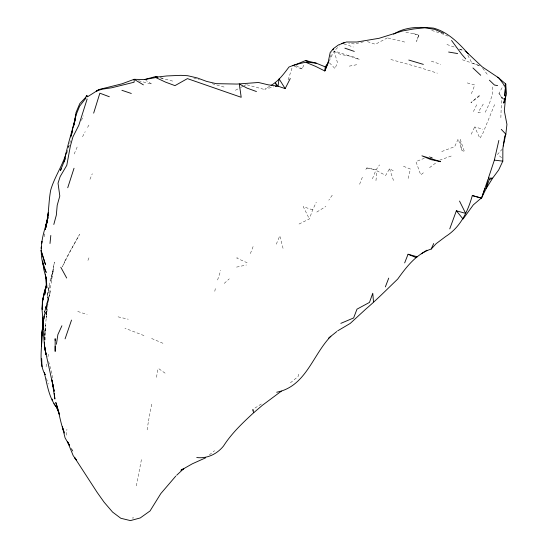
<?xml version="1.0" encoding="UTF-8"?>
<svg xmlns="http://www.w3.org/2000/svg" width="548" height="548" viewBox="0 0 548 548"><rect width="100%" height="100%" fill="white"/><g stroke="black" fill="none" stroke-linecap="round" stroke-linejoin="round"><path stroke-width="0.41" stroke-dasharray="2.74 2.06" d="M45.052 340.02L45.532 324.964L45.025 332.383C46.402 308.736 51.046 285.508 54.389 262.081L50.834 281.186L53.642 269.39L50.608 278.542L48.519 287.995L47.251 297.523L49.478 285.727L47.409 295.194L46.244 317.641L46.881 305.147L46.231 315.066L47.471 302.763L50.567 291.057L45.114 309.558L43.778 317.566M500.865 117.669L501.523 97.249L498.968 93.482L503.311 85.461M44.717 339.876L44.977 329.937L44.552 334.636M375.955 180.628L376.99 170.832L385.669 175.408L389.512 168.791L394.923 171.62M66.164 435.194L66.945 429.276M43.532 318.58L45.655 307.154L48.717 298.016L45.114 309.558L45.655 307.154L43.799 317.566M147.138 429.885L148.268 422.289M136.363 485.884L141.679 458.313M156.495 377.312L157.899 368.968M46.087 366.728L46.683 363.358M148.487 421.008L151.748 403.78M47.902 356.954L48.697 352.905M214.795 291.289L215.371 288.31M408.137 178.443L410.418 169.051L402.917 166.044M68.534 147.131L68.959 145.59L68.404 147.097M68.479 148.008L71.11 138.726M298.749 374.181L298.05 376.545L289.413 383.634M67.048 152.625L68 149.542M288.125 79.892L292.228 67.411M217.59 279.98L220.769 270.363M418.754 35.038L416.569 41.463L418.754 35.038L413.576 33.613L403.855 32.01M330.245 57.321L331.869 52.656M299.037 224.036L309.346 218.953L312.648 209.884L316.264 202.253M494.584 104.634L482.678 133.767L479.884 138.349L474.705 126.937L482.891 129.191M250.381 253.608L253.169 246.395M359.618 184.279L362.995 175.559M471.396 93.694L474.774 84.981L465.512 82.453M87.933 260.41L88.995 257.738M276.302 244.175L279.768 235.846L283.316 249.361M372.421 178.833L375.846 170.359M294.331 66.349L302.154 68.973L304.346 63.609M89.961 179.319L92.297 173.743M74.199 153.974L77.213 146.885M237.188 257.313L236.805 258.149L247.093 262.739M485.227 112.265L489.426 103.483L492.426 94.325L492.371 85.947M471.205 134.226L474.705 126.937M473.424 111.552L477.061 103.997M81.371 120.409L83.611 115.84M334.095 51.135C341.507 56.862 351.645 54.307 359.488 59.602L340.616 52.93L334.095 51.135L328.629 61.986L335.088 68.664L337.404 62.39L334.095 51.135L339.383 45.827M82.536 136.726L85.193 131.671M87.543 127.444L89.009 124.93M483.261 104.079L478.034 112.525L482.356 112.628M332.246 195.191L328.814 200.15M376.12 169.805L367.393 167.743L366.639 168.051L376.12 169.805L379.531 164.907M502.345 149.07L497.577 154.331L501.927 157.982M365.811 169.387L367.393 167.743M224.235 283.398L229.27 278.85M479.5 95.318L470.924 102.682L480.438 95.284M423.378 172.798L420.754 174.949L415.939 161.592L424.268 158.304M209.411 454.799L214.583 450.709M429.543 167.647L436.729 162.242M253.279 411.733L252.943 409.349L262.944 402.931M316.799 212.062L325.889 206.418M269.698 86.235L264.855 89.208L273.733 86.837M387.347 37.88L375.407 44.278L366.804 41.436M235.366 90.276L240.435 87.639M241.161 87.262L243.333 86.125M244.052 85.748L246.23 84.618M441.722 151.543L454.648 146.665L458.231 138.884L461.752 150.193L464.505 151.892L460.313 139.61L461.752 150.193M439.592 160.215L451.401 155.975M363.557 41.778L354.522 43.984L348.727 43.141M236.565 267.109L246.401 264.992M349.281 66.144L357.495 64.568M160.68 78.035L174.038 81.453M138.534 80.741L151.94 84.18L145.843 80.405M118.067 316.833L128.253 319.224M160.153 77.658L164.743 78.741M388.025 38.024L406.397 42.463M246.997 84.824L264.204 89.42M224.064 87.043L211.699 83.57M193.8 78.008L199.239 79.652M390.868 59.506L418.658 67.212L437.373 73.179M431.735 30.421L438.749 32.64M413.576 33.613L418.946 35.339M343.925 43.908L353.309 47.012M462.402 59.759L478.884 65.431M77.741 311.442L87.132 314.573M431.317 61.157L440.729 64.369M312.648 209.884L303.229 206.623L309.346 218.953M446.935 44.491L456.368 47.813M143.966 335.588L124.937 328.211M479.781 65.918L471.794 62.89L467.718 55.012M459.532 49.019L462.704 50.224M431.769 157.653L428.817 156.509L433.578 158.372M441.085 33.38L449.024 36.49M151.597 338.479L163.085 343.343M459.525 49.115L464.266 51.08M296.016 65.575L302.154 68.973M158.941 368.811L165.64 373.544M501.523 97.249L503.626 99.394M498.968 93.482L503.639 99.126M482.678 68.199L487.946 75.227M71.062 448.202L73.254 451.86L71.165 448.134M389.512 168.791L393.793 181.381M252.429 409.678L253.155 411.815M46.47 378.476L48.286 384.032M48.621 361.488L52.464 375.421L52.889 379.216M252.943 409.349L253.443 411.349M44.504 333.15L44.888 339.616M44.635 339.76L44.532 337.342L44.628 339.904M44.518 335.684L44.6 339.856M44.799 233.975L44.511 236.414L44.799 233.989M45.484 312.079L43.833 320.018L45.484 312.079M65.239 260.245L62.342 266.883L69.945 251.635L79.501 234.455L65.239 260.245"/><path stroke-width="0.82" d="M498.858 140.418L494.371 160.098L488.398 178.107L492.652 178.148L489.261 179.634L486.062 188.731L488.001 179.258L481.788 197.479L486.062 188.731L492.652 178.148L498.687 169.962L502.811 161.16L502.872 148.481L504.694 136.37L505.838 134.164L506.934 124.389L504.324 110.847L505.783 95.284M46.285 277.781L46.224 285.022L44.71 294.66L45.683 289.892M43.018 317.628L42.881 326.855L44.676 347.685L54.211 391.258L52.416 382.984L54.896 399.026L54.238 393.265M42.881 326.855L43.018 317.621M505.345 88.708L504.797 95.9L505.701 83.919L497.7 77.172M42.463 305.4L42.251 309.38L42.367 301.462L45.189 289.666L42.367 301.462L44.313 291.961L46.203 285.816M42.675 301.414L42.806 299.03L42.004 308.894L43.669 329.581L43.326 322.751M505.523 86.31L505.701 83.919L506.475 93.866L503.742 103.106L504.729 98.345M41.717 243.291L41.881 241.593M49.998 243.497L50.813 235.455M45.361 229.091L47.827 217.823L45.368 229.139L45.984 224.187L48.005 217.241M443.688 33.366L434.687 29.359L424.789 27.825L413.932 28.921L402.739 30.921L379.148 38.278L356.871 42.018L346.418 41.997L338.39 44.963L333.588 48.519L330.204 52.457L328.211 61.945L324.8 70.973L328.629 61.986L325.279 66.877L324.8 70.973L315.586 66.363L305.558 62.212L294.653 64.822L288.995 67.014C283.878 73.816 278.603 81.097 271.082 85.385M86.413 95.77L87.57 96.743L87.666 95.989L86.413 95.77L85.741 97.304L79.789 103.586L76.035 112.504L74.439 122.115L74.843 120.533M43.045 322.498L41.73 336.273L41.559 346.343L41.819 333.732L43.011 323.984L41.73 336.273L41.819 333.732C42.436 347.103 38.189 362.303 45.052 374.565M45.333 228.989C49.053 216.398 48.279 203.137 50.649 190.327C54.389 177.073 62.595 165.647 66.459 152.378M41.723 242.531L41.888 241.339M47.388 219.659L48.395 212.432L46.046 226.166M56.417 344.247L57.876 334.588L61.917 325.765M71.658 133.753L72.576 129.876M72.829 128.266L74.802 121.019M72.37 131.534L72.651 129.938M46.011 288.303L46.333 286.72M503.228 146.021L505.838 134.164L501.262 129.342M74.439 122.115L75.987 115.066L79.652 106.113L85.974 98.023M73.432 126.691L74.871 120.512L73.35 126.629M45.347 228.934L47.046 222.125C41.189 238.264 38.018 256.45 46.203 272.486L43.018 263.239L42.833 260.944M75.987 115.066C72.425 130.787 67.096 146.035 64.137 161.886L65.376 158.016M71.288 135.308L72.507 130.568M45.642 226.653L47.868 218.056M70.863 136.966L71.466 134.644M73.377 126.595L74.24 123.396M53.807 224.468L56.328 215.152L57.198 205.308L59.807 196.02L58.026 183.203L60.129 176.627L66.794 165.311L70.336 146.2L72.925 136.904L78.816 125.28L87.139 99.024M67.733 187.738L74.028 168.25M71.535 320.073L65.082 338.856M93.66 113.135L99.852 93.194L109.34 96.743M337.678 330.841L350.22 323.423L365.948 308.956C377.01 299.53 387.059 289.241 397.56 279.213L397.773 278.98C406.548 266.78 416.329 253.882 431.214 249.032L436.249 243.6L445.675 236.503C460.313 227.31 467.841 211.638 472.308 195.568L481.576 198.143L484.795 188.738M459.519 201.061L465.636 213.378L456.368 210.775L449.757 228.872M385.36 286.885L388.731 278.131M404.664 262.896L408.061 254.245L417.323 256.8M61.28 168.517L60.499 170.449L64.897 159.557M333.013 49.902L333.588 48.519M431.214 249.032L433.694 243.518M87.57 96.743L99.03 89.523L122.033 83.803L134.123 79.309L144.487 79.563L155.564 76.576L155.81 77.193L166.722 75.96L180.895 75.336L187.724 75.72L197.362 77.967L206.582 81.385L216.213 83.659L236.983 84.063L258.478 82.481L268.088 84.796L278.041 86.194L285.166 88.612L290.276 78.522M132.904 518.066L133.102 517.696M175.744 476.157L160.797 493.604L150.036 510.969L140.254 517.949L130.417 520.6L120.807 518.264L112.593 512.092L104.106 502.201L97.195 492.46L74.501 457.436L76.521 460.019M330.903 336.219C312.518 355.029 305.976 386.463 276.671 392.238M176.661 475.253L183.792 468.615L180.936 470.273L192.327 463.807L205.541 457.868M196.739 457.532C207.13 458.847 217.056 454.052 223.516 446.031C231.455 433.537 242.374 423.186 253.183 413.171L262.362 405.315L281.336 391.169M481.082 198.225L473.308 204.884L463.046 219.042L456.368 210.775M328.629 338.061L336.815 331.526M421.261 253.758L426.954 250.189M292.762 65.829L305.599 60.54L316.175 63.15L325.279 66.877M393.635 34.209C405.452 26.496 420.015 26.797 433.509 28.112C448.011 32.058 458.58 42.943 468.259 53.773L465.869 51.43L482.178 66.822L498.995 78.083L504.598 85.707L505.626 88.605M340.822 323.368L353.624 317.956L356.988 309.161L369.489 302.407L372.77 293.235L373.489 301.852M341.74 43.47L344.589 42.545M275.349 86.406L276.959 85.974L275.233 82.844L278.041 86.194L279.076 78.864L285.166 88.612M144.487 79.563L155.79 77.569L165.496 82.111L174.97 85.639L187.416 78.617L241.202 97.297L239.318 83.995L247.004 88.098L256.464 91.543M99.304 89.605L111.758 87.762L134.123 82.214L134.123 79.309L143.398 84.851M306.079 62.143L316.175 63.15M494.371 160.098L502.811 161.16M448.627 52.046L457.649 53.553M155.81 77.193L157.434 77.474M497.618 85.618L494.426 85.008L489.405 80.179M155.564 76.576L157.858 77.117M408.801 60.054L423.351 64.376M472.308 195.568L481.576 198.143M121.909 90.304L131.308 93.468M344.877 48.169L354.289 51.396M305.599 60.54L308.771 61.773M253.395 412.528L253.786 412.685M408.061 254.245L416.028 257.546M472.938 67.973L480.726 75.282M465.752 58.944L461.669 54.225L451.566 40.463M76.439 460.094L73.233 455.724L67.411 441.428L69.5 445.154M45.148 374.633L44.285 372.619C47.265 384.874 48.991 398.389 57.376 408.335M53.896 403.684L57.287 408.226M69.308 445.277L65.061 437.825L62.342 426.824L63.952 431.461M488.398 178.107L489.261 179.634M60.787 267.219L66.692 278.028M56.444 407.082L59.554 414.747M64.486 433.043C60.246 423.234 59.41 412.459 55.793 402.444L59.383 413.993M46.244 353.953L45.087 350.22L44.785 347.007M52.416 382.984L53.019 385.806L52.081 380.161M46.162 276.85L46.642 280.179L43.71 269.109L43.018 263.239L43.648 265.965L43.319 263.526M51.992 379.99L52.307 382.237M44.333 342.192L44.635 345.404M45.354 274.075L46.847 287.796L46.614 282.816M52.204 399.081L52.327 400.609M45.388 350.686L45.724 354.727L44.943 347M41.689 358.7L42.018 366.742M55.156 340.39L55.156 338.698L55.17 351.398L55.163 346.315M41.36 246.71L41.216 248.388L41.388 246.689M99.03 89.523L96.284 91.215L100.613 89.646L99.03 89.523M440.619 161.674L430.769 159.571L421.933 155.817L440.619 161.674M45.505 264.711L41.066 250.58L45.505 264.711"/></g></svg>
